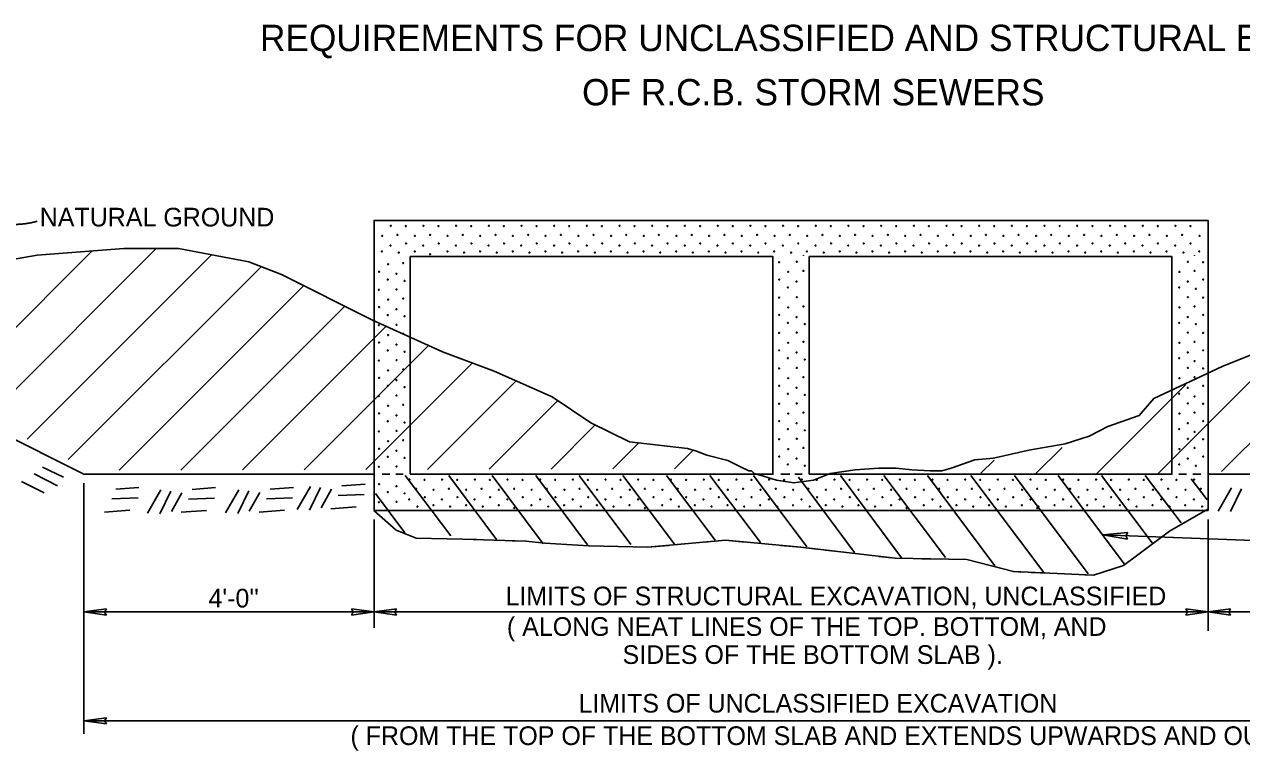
# Model space of a CAD drawing. Extents: x -61 to 299, y -30 to 298.
# Drawn here: x 7.9 to 90.9, y 117.9 to 167.4 of the extents above; entities that cross this region are included whole.
import ezdxf

# ---------------------------------------------------------------- set-up
doc = ezdxf.new("R2010")
doc.units = 0
doc.layers.add('Default', color=7, linetype='Continuous')
doc.layers.add('Level 1', color=7, linetype='Continuous')

msp = doc.modelspace()

# ---------------------------------------------------------------- linework, layer by layer
at = {"layer": 'Level 1'}
for p, q in [((11.932, 136.728), (-22.698, 154.033)), ((5.239, 140.502), (16.865, 152.129)), ((2.427, 141.891), (12.504, 151.968)), ((8.051, 139.114), (20.632, 151.696)), ((10.862, 137.726), (24.027, 150.89)), ((14.336, 136.999), (26.937, 149.6)), ((18.547, 137.009), (29.734, 148.197)), ((89.574, 136.906), (99.783, 147.115)), ((22.757, 137.02), (32.562, 146.824)), ((26.968, 137.03), (35.449, 145.511)), ((85.213, 136.745), (94.133, 145.665)), ((31.179, 137.041), (38.453, 144.316)), ((35.389, 137.051), (41.436, 143.098)), ((80.966, 136.692), (87.126, 142.853)), ((39.6, 137.062), (44.283, 141.745)), ((43.811, 137.072), (46.831, 140.092)), ((48.022, 137.083), (49.8, 138.861)), ((52.232, 137.093), (53.507, 138.368)), ((76.876, 136.745), (78.685, 138.554)), ((9.111, 137.203), (10.541, 136.514)), ((73.153, 136.797), (74.044, 137.688)), ((8.546, 136.747), (10.128, 135.925)), ((31.732, 136.728), (11.932, 136.728)), ((32.281, 136.718), (32.809, 136.718)), ((33.725, 136.718), (33.23, 136.718)), ((33.861, 136.648), (36.969, 132.51)), ((36.831, 136.648), (40.098, 132.273)), ((39.801, 136.648), (43.285, 131.976)), ((42.771, 136.648), (46.295, 131.916)), ((45.741, 136.648), (49.265, 131.936)), ((48.711, 136.648), (52.235, 131.956)), ((51.681, 136.648), (55.007, 132.213)), ((54.651, 136.648), (58.096, 132.055)), ((57.621, 136.648), (61.264, 131.758)), ((59.49, 136.723), (60.115, 136.723)), ((60.958, 136.723), (60.439, 136.723)), ((60.689, 136.516), (64.511, 131.381)), ((63.561, 136.648), (67.738, 131.025)), ((63.768, 136.708), (68.619, 136.747)), ((66.531, 136.648), (70.728, 131.045)), ((69.501, 136.648), (74.094, 130.471)), ((72.471, 136.648), (77.44, 130.015)), ((75.441, 136.648), (80.47, 129.936)), ((78.411, 136.648), (82.925, 130.609)), ((81.381, 136.648), (84.826, 132.035)), ((84.351, 136.648), (86.806, 133.401)), ((86.667, 136.723), (87.177, 136.723)), ((87.502, 136.41), (88.588, 134.985)), ((88.156, 136.723), (87.615, 136.723)), ((88.657, 136.728), (108.457, 136.728)), ((7.675, 136.223), (9.226, 135.465)), ((11.932, 136.114), (11.932, 119.007)), ((14.1, 135.708), (15.684, 135.827)), ((16.278, 134.064), (17.189, 135.648)), ((17.862, 135.569), (17.11, 134.025)), ((18.615, 135.45), (17.902, 134.183)), ((19.327, 135.688), (20.911, 135.807)), ((21.594, 134.084), (22.505, 135.668)), ((23.178, 135.589), (22.426, 134.045)), ((23.931, 135.47), (23.218, 134.203)), ((24.644, 135.708), (26.228, 135.827)), ((26.495, 134.312), (27.406, 135.896)), ((28.079, 135.817), (27.327, 134.272)), ((28.831, 135.698), (28.119, 134.431)), ((29.544, 135.936), (31.128, 136.054)), ((89.34, 134.213), (90.251, 135.797)), ((90.924, 135.718), (90.172, 134.173)), ((13.843, 135.035), (15.625, 135.114)), ((19.07, 135.015), (20.852, 135.094)), ((24.386, 135.035), (26.168, 135.114)), ((29.287, 135.262), (31.069, 135.342)), ((31.831, 135.401), (33.831, 132.728)), ((13.348, 134.144), (15.07, 134.262)), ((18.575, 134.124), (20.298, 134.243)), ((23.891, 134.144), (25.614, 134.262)), ((28.792, 134.371), (30.514, 134.49)), ((31.712, 134.253), (33.237, 132.906)), ((86.024, 132.847), (88.637, 134.332)), ((31.732, 133.639), (31.732, 126.249)), ((88.657, 133.639), (88.657, 126.044)), ((33.237, 132.906), (34.603, 132.352)), ((34.603, 132.352), (37.771, 132.292)), ((37.771, 132.292), (38.721, 132.262)), ((39.315, 132.243), (40.561, 132.203)), ((41.155, 132.184), (42.105, 132.153)), ((42.087, 132.154), (43.394, 132.015)), ((54.269, 132.084), (55.708, 132.213)), ((55.71, 132.213), (57.07, 132.088)), ((81.48, 132.589), (83.173, 132.757)), ((81.48, 132.589), (83.156, 132.294)), ((83.865, 131.223), (86.024, 132.847)), ((43.394, 132.015), (46.384, 131.837)), ((46.384, 131.837), (47.176, 131.817)), ((47.78, 131.803), (49.027, 131.772)), ((49.61, 131.758), (50.402, 131.738)), ((50.403, 131.738), (51.843, 131.867)), ((52.444, 131.921), (53.687, 132.032)), ((57.672, 132.032), (58.914, 131.918)), ((59.476, 131.866), (60.836, 131.74)), ((60.858, 131.738), (61.959, 131.609)), ((62.549, 131.54), (63.788, 131.395)), ((66.187, 131.115), (67.289, 130.986)), ((67.293, 130.985), (68.52, 130.966)), ((69.124, 130.956), (70.371, 130.936)), ((70.955, 130.926), (72.183, 130.907)), ((72.183, 130.906), (75.371, 130.075)), ((80.836, 129.837), (82.875, 130.49)), ((82.875, 130.49), (83.865, 131.223)), ((75.371, 130.075), (75.985, 130.048)), ((76.568, 130.023), (77.814, 129.969)), ((80.237, 129.863), (80.851, 129.837)), ((11.932, 127.322), (13.465, 127.533)), ((31.732, 127.322), (11.932, 127.322)), ((11.932, 127.322), (13.465, 127.112)), ((31.732, 127.322), (30.199, 127.533)), ((31.732, 127.322), (30.199, 127.112)), ((31.732, 127.322), (33.265, 127.533)), ((31.732, 127.322), (33.265, 127.112)), ((88.657, 127.322), (31.732, 127.322)), ((88.657, 127.322), (87.124, 127.533)), ((88.657, 127.322), (87.124, 127.112)), ((88.657, 127.322), (90.19, 127.533)), ((108.457, 127.322), (88.657, 127.322)), ((88.657, 127.322), (90.19, 127.112)), ((11.932, 119.898), (13.465, 120.108)), ((11.932, 119.898), (108.457, 119.898)), ((11.932, 119.898), (13.465, 119.687))]:
    msp.add_line(p, q, dxfattribs=at)
for points in [[(31.732, 134.253), (88.657, 134.253), (88.657, 154.053), (31.732, 154.053), (31.732, 134.253)], [(2.872, 150.656), (8.733, 151.665), (14.653, 152.141), (18.395, 152.121), (23.187, 151.21), (25.424, 150.359), (31.582, 147.27), (36.413, 145.072), (39.938, 143.765), (43.898, 142.003), (46.531, 140.241), (49.165, 138.934), (53.125, 138.479), (53.738, 138.3), (54.451, 138.023), (55.877, 137.667), (56.788, 137.211), (57.322, 136.954), (57.5, 136.954), (57.679, 136.776), (58.312, 136.598), (59.203, 136.32), (60.371, 136.142), (61.718, 136.32), (62.866, 136.776), (64.569, 137.033), (66.193, 137.132), (67.361, 137.132), (68.43, 137.033), (69.697, 136.954), (70.489, 136.954), (71.123, 137.132), (72.727, 137.706), (74.014, 137.825), (76.409, 138.36), (78.904, 138.795), (80.528, 139.33), (81.815, 139.983), (83.953, 140.736), (84.943, 141.904), (89.616, 144.082), (94.13, 145.904)], [(34.207, 136.728), (58.957, 136.728), (58.957, 151.578), (34.207, 151.578), (34.207, 136.728)], [(61.432, 136.728), (86.182, 136.728), (86.182, 151.578), (61.432, 151.578), (61.432, 136.728)], [(31.712, 134.253), (33.237, 132.906), (34.603, 132.352), (37.771, 132.292), (42.087, 132.154), (43.394, 132.015), (46.384, 131.837), (50.403, 131.738), (55.71, 132.213), (60.858, 131.738), (67.293, 130.985), (72.183, 130.906), (75.371, 130.075), (80.836, 129.837), (82.875, 130.49), (83.865, 131.223), (86.024, 132.847), (88.637, 134.332)], [(81.48, 132.589), (107.457, 131.619), (187.808, 131.697)], [(83.173, 132.757), (83.034, 132.528), (83.156, 132.294)], [(13.465, 127.533), (13.346, 127.32), (13.465, 127.112)], [(30.199, 127.112), (30.318, 127.325), (30.199, 127.533)], [(33.265, 127.533), (33.146, 127.32), (33.265, 127.112)], [(87.124, 127.112), (87.243, 127.325), (87.124, 127.533)], [(90.19, 127.533), (90.071, 127.32), (90.19, 127.112)], [(13.465, 120.108), (13.346, 119.896), (13.465, 119.687)]]:
    msp.add_lwpolyline(points, dxfattribs=at)
for centre in [(32.873, 153.686), (35.105, 153.686), (37.336, 153.686), (39.567, 153.686), (41.798, 153.686), (44.029, 153.686), (46.261, 153.686), (48.492, 153.686), (50.723, 153.686), (52.954, 153.686), (55.186, 153.686), (57.417, 153.686), (59.648, 153.686), (61.879, 153.686), (64.11, 153.686), (66.342, 153.686), (68.573, 153.686), (70.804, 153.686), (73.035, 153.686), (75.266, 153.686), (77.498, 153.686), (79.729, 153.686), (81.96, 153.686), (84.191, 153.686), (86.423, 153.686), (32.289, 152.987), (33.33, 153.059), (33.9, 153.658), (34.52, 152.987), (35.561, 153.059), (36.131, 153.658), (36.751, 152.987), (37.792, 153.059), (38.362, 153.658), (38.982, 152.987), (40.023, 153.059), (40.594, 153.658), (41.214, 152.987), (42.254, 153.059), (42.825, 153.658), (43.445, 152.987), (44.486, 153.059), (45.056, 153.658), (45.676, 152.987), (46.717, 153.059), (47.287, 153.658), (47.907, 152.987), (48.948, 153.059), (49.519, 153.658), (50.138, 152.987), (51.179, 153.059), (51.75, 153.658), (52.37, 152.987), (53.411, 153.059), (53.981, 153.658), (54.601, 152.987), (55.642, 153.059), (56.212, 153.658), (56.832, 152.987), (57.873, 153.059), (58.443, 153.658), (59.063, 152.987), (60.104, 153.059), (60.675, 153.658), (61.294, 152.987), (62.335, 153.059), (62.906, 153.658), (63.526, 152.987), (64.567, 153.059), (65.137, 153.658), (65.757, 152.987), (66.798, 153.059), (67.368, 153.658), (67.988, 152.987), (69.029, 153.059), (69.599, 153.658), (70.219, 152.987), (71.26, 153.059), (71.831, 153.658), (72.451, 152.987), (73.491, 153.059), (74.062, 153.658), (74.682, 152.987), (75.723, 153.059), (76.293, 153.658), (76.913, 152.987), (77.954, 153.059), (78.524, 153.658), (79.144, 152.987), (80.185, 153.059), (80.756, 153.658), (81.375, 152.987), (82.416, 153.059), (82.987, 153.658), (83.607, 152.987), (84.648, 153.059), (85.218, 153.658), (85.838, 152.987), (86.879, 153.059), (87.449, 153.658), (88.069, 152.987), (32.859, 152.332), (33.914, 152.474), (35.09, 152.332), (36.146, 152.474), (37.322, 152.332), (38.377, 152.474), (39.553, 152.332), (40.608, 152.474), (41.784, 152.332), (42.839, 152.474), (44.015, 152.332), (45.07, 152.474), (46.246, 152.332), (47.302, 152.474), (48.478, 152.332), (49.533, 152.474), (50.709, 152.332), (51.764, 152.474), (52.94, 152.332), (53.995, 152.474), (55.171, 152.332), (56.226, 152.474), (57.402, 152.332), (58.458, 152.474), (59.634, 152.332), (60.689, 152.474), (61.865, 152.332), (62.92, 152.474), (64.096, 152.332), (65.151, 152.474), (66.327, 152.332), (67.382, 152.474), (68.559, 152.332), (69.614, 152.474), (70.79, 152.332), (71.845, 152.474), (73.021, 152.332), (74.076, 152.474), (75.252, 152.332), (76.307, 152.474), (77.483, 152.332), (78.539, 152.474), (79.715, 152.332), (80.77, 152.474), (81.946, 152.332), (83.001, 152.474), (84.177, 152.332), (85.232, 152.474), (86.408, 152.332), (87.463, 152.474), (32.274, 151.932), (33.415, 151.847), (34.506, 151.932), (35.561, 151.74), (36.737, 151.932), (37.878, 151.847), (38.968, 151.932), (40.109, 151.847), (41.199, 151.932), (42.34, 151.847), (43.431, 151.932), (44.571, 151.847), (45.662, 151.932), (46.802, 151.847), (47.893, 151.932), (49.034, 151.847), (50.124, 151.932), (51.265, 151.847), (52.355, 151.932), (53.496, 151.847), (54.587, 151.932), (55.727, 151.847), (56.818, 151.932), (57.959, 151.847), (59.049, 151.932), (59.375, 151.197), (60.19, 151.847), (60.58, 151.225), (61.28, 151.932), (62.421, 151.847), (63.511, 151.932), (64.652, 151.847), (65.743, 151.932), (66.883, 151.847), (67.974, 151.932), (69.115, 151.847), (70.205, 151.932), (71.346, 151.847), (72.436, 151.932), (73.577, 151.847), (74.667, 151.932), (75.808, 151.847), (76.899, 151.932), (78.039, 151.847), (79.13, 151.932), (80.271, 151.847), (81.361, 151.932), (82.502, 151.847), (83.592, 151.932), (84.733, 151.847), (85.824, 151.932), (86.964, 151.847), (87.281, 151.225), (88.055, 151.932), (88.307, 151.197), (32.081, 150.546), (32.687, 151.059), (33.257, 150.403), (33.727, 151.131), (59.995, 150.527), (61.036, 150.598), (86.696, 150.527), (87.737, 150.598), (32.672, 150.004), (33.813, 149.919), (59.39, 150.013), (60.566, 149.871), (87.266, 149.871), (88.322, 150.013), (32.067, 149.313), (33.271, 149.342), (33.727, 148.714), (59.375, 148.78), (59.981, 149.471), (60.58, 148.809), (86.682, 149.471), (87.281, 148.809), (87.822, 149.386), (88.307, 148.78), (32.081, 148.13), (32.687, 148.643), (33.257, 147.987), (59.995, 148.11), (61.036, 148.181), (86.696, 148.11), (87.737, 148.181), (32.672, 147.588), (33.813, 147.502), (59.39, 147.597), (59.981, 147.055), (60.566, 147.454), (86.682, 147.055), (87.266, 147.454), (88.322, 147.597), (32.067, 146.897), (32.687, 146.226), (33.271, 146.925), (33.727, 146.298), (59.375, 146.364), (60.58, 146.392), (61.122, 146.969), (87.281, 146.392), (87.822, 146.969), (88.307, 146.364), (32.081, 145.713), (33.257, 145.57), (59.995, 145.694), (61.036, 145.765), (86.696, 145.694), (87.737, 145.765), (32.672, 145.171), (33.813, 145.086), (59.39, 145.18), (59.981, 144.638), (60.566, 145.038), (61.122, 144.553), (86.682, 144.638), (87.266, 145.038), (88.322, 145.18), (32.067, 144.48), (32.687, 143.81), (33.271, 144.509), (33.727, 143.881), (59.375, 143.947), (60.58, 143.976), (87.281, 143.976), (87.737, 144.446), (88.307, 143.947), (32.081, 143.297), (33.257, 143.154), (59.995, 143.277), (61.036, 143.348), (86.696, 143.277), (87.737, 143.348), (32.067, 142.063), (32.672, 142.755), (33.271, 142.092), (33.813, 142.669), (59.39, 142.764), (59.981, 142.222), (60.566, 142.621), (61.122, 142.136), (86.682, 142.222), (87.266, 142.621), (87.737, 142.03), (88.322, 142.764), (32.687, 141.393), (33.727, 141.465), (59.375, 141.531), (60.58, 141.559), (87.281, 141.559), (88.307, 141.531), (32.081, 140.88), (33.257, 140.737), (59.995, 140.861), (61.036, 140.932), (86.696, 140.861), (87.737, 140.932), (32.067, 139.647), (32.672, 140.338), (33.271, 139.676), (33.813, 140.253), (59.39, 140.347), (59.981, 139.805), (60.566, 140.205), (61.122, 139.72), (86.682, 139.805), (87.266, 140.205), (87.737, 139.613), (88.322, 140.347), (32.687, 138.977), (33.727, 139.048), (59.375, 139.114), (60.58, 139.143), (87.281, 139.143), (88.307, 139.114), (32.081, 138.464), (32.672, 137.922), (33.257, 138.321), (59.39, 137.931), (59.995, 138.444), (61.036, 138.515), (86.696, 138.444), (87.737, 138.515), (88.322, 137.931), (32.067, 137.23), (33.271, 137.259), (33.813, 137.836), (59.981, 137.389), (60.566, 137.788), (61.122, 137.303), (86.682, 137.389), (87.266, 137.788), (87.822, 137.303), (34.149, 136.361), (35.176, 136.332), (36.381, 136.361), (37.407, 136.332), (38.612, 136.361), (39.638, 136.332), (40.843, 136.361), (41.87, 136.332), (43.074, 136.361), (44.101, 136.332), (45.305, 136.361), (46.332, 136.332), (47.537, 136.361), (48.563, 136.332), (49.768, 136.361), (50.795, 136.332), (51.999, 136.361), (53.026, 136.332), (54.23, 136.361), (55.257, 136.332), (56.462, 136.361), (57.488, 136.332), (58.693, 136.361), (59.719, 136.332), (60.924, 136.361), (61.951, 136.332), (63.155, 136.361), (64.182, 136.332), (65.386, 136.361), (66.413, 136.332), (67.618, 136.361), (68.644, 136.332), (69.849, 136.361), (70.875, 136.332), (72.08, 136.361), (73.107, 136.332), (74.311, 136.361), (75.338, 136.332), (76.542, 136.361), (77.569, 136.332), (78.774, 136.361), (79.8, 136.332), (81.005, 136.361), (82.032, 136.332), (83.236, 136.361), (84.263, 136.332), (85.467, 136.361), (86.494, 136.332), (87.699, 136.361), (32.081, 136.047), (32.672, 135.505), (33.257, 135.904), (33.813, 135.42), (34.606, 135.733), (35.796, 135.662), (36.837, 135.733), (38.027, 135.662), (39.068, 135.733), (40.258, 135.662), (41.299, 135.733), (42.49, 135.662), (43.531, 135.733), (44.721, 135.662), (45.762, 135.733), (46.952, 135.662), (47.993, 135.733), (49.183, 135.662), (50.224, 135.733), (51.414, 135.662), (52.455, 135.733), (53.646, 135.662), (54.687, 135.733), (55.877, 135.662), (56.918, 135.733), (58.108, 135.662), (59.149, 135.733), (60.339, 135.662), (61.38, 135.733), (62.571, 135.662), (63.611, 135.733), (64.802, 135.662), (65.843, 135.733), (67.033, 135.662), (68.074, 135.733), (69.264, 135.662), (70.305, 135.733), (71.495, 135.662), (72.536, 135.733), (73.727, 135.662), (74.767, 135.733), (75.958, 135.662), (76.999, 135.733), (78.189, 135.662), (79.23, 135.733), (80.42, 135.662), (81.461, 135.733), (82.651, 135.662), (83.692, 135.733), (84.883, 135.662), (85.924, 135.733), (87.114, 135.662), (88.155, 135.733), (32.067, 134.814), (33.271, 134.843), (34.135, 135.006), (35.19, 135.149), (35.782, 134.607), (36.366, 135.006), (37.422, 135.149), (38.013, 134.607), (38.598, 135.006), (39.653, 135.149), (40.244, 134.607), (40.829, 135.006), (41.884, 135.149), (42.475, 134.607), (43.06, 135.006), (44.115, 135.149), (44.707, 134.607), (45.291, 135.006), (46.346, 135.149), (46.938, 134.607), (47.522, 135.006), (48.578, 135.149), (49.169, 134.607), (49.754, 135.006), (50.809, 135.149), (51.4, 134.607), (51.985, 135.006), (53.04, 135.149), (53.631, 134.607), (54.216, 135.006), (55.271, 135.149), (55.863, 134.607), (56.447, 135.006), (57.502, 135.149), (58.094, 134.607), (58.679, 135.006), (59.734, 135.149), (60.325, 134.607), (60.91, 135.006), (61.965, 135.149), (62.556, 134.607), (63.141, 135.006), (64.196, 135.149), (64.787, 134.607), (65.372, 135.006), (66.427, 135.149), (67.019, 134.607), (67.603, 135.006), (68.659, 135.149), (69.25, 134.607), (69.835, 135.006), (70.89, 135.149), (71.481, 134.607), (72.066, 135.006), (73.121, 135.149), (73.712, 134.607), (74.297, 135.006), (75.352, 135.149), (75.944, 134.607), (76.528, 135.006), (77.583, 135.149), (78.175, 134.607), (78.759, 135.006), (79.815, 135.149), (80.406, 134.607), (80.991, 135.006), (82.046, 135.149), (82.637, 134.607), (83.222, 135.006), (84.277, 135.149), (84.868, 134.607), (85.453, 135.006), (86.508, 135.149), (87.1, 134.607), (87.684, 135.006), (34.691, 134.521), (36.922, 134.521), (39.154, 134.521), (41.299, 134.415), (43.616, 134.521), (45.847, 134.521), (48.078, 134.521), (50.224, 134.415), (52.541, 134.521), (54.772, 134.521), (57.003, 134.521), (59.235, 134.521), (61.466, 134.521), (63.697, 134.521), (65.928, 134.521), (68.074, 134.415), (70.391, 134.521), (72.622, 134.521), (74.853, 134.521), (76.999, 134.415), (77.084, 134.521), (79.315, 134.521), (81.547, 134.521), (83.778, 134.521), (86.009, 134.521), (88.24, 134.521)]:
    msp.add_circle(centre, 0.0319, dxfattribs=at)
for centre in [(61.036, 151.696), (87.737, 151.696)]:
    msp.add_arc(centre, 0.0319, 241.20299, 298.797, dxfattribs=at)
msp.add_open_spline([(1.935, 150.68), (0.895, 153.911), (3.538, 155.314), (6.644, 153.422), (8.748, 153.986)], degree=2, dxfattribs=at)

# ---------------------------------------------------------------- texts
at = {"layer": 'Default'}
msp.add_text("4'-0''", height=1.2749, dxfattribs=at).set_placement((20.433, 127.63))
at = {"layer": 'Level 1'}
for s, height, p in [('REQUIREMENTS FOR UNCLASSIFIED AND STRUCTURAL EXCAVATION', 1.8, (23.948, 165.603)), ('OF R.C.B. STORM SEWERS', 1.8, (45.929, 161.898)), ('NATURAL GROUND', 1.27493, (8.92, 153.633)), ('LIMITS OF STRUCTURAL EXCAVATION, UNCLASSIFIED', 1.27493, (40.706, 127.775)), ('( ALONG NEAT LINES OF THE TOP. BOTTOM, AND', 1.27493, (40.8, 125.692)), ('SIDES OF THE BOTTOM SLAB ).', 1.27493, (48.692, 123.777)), ('LIMITS OF UNCLASSIFIED EXCAVATION', 1.27493, (45.686, 120.456)), ('( FROM THE TOP OF THE BOTTOM SLAB AND EXTENDS UPWARDS AND OUT ).', 1.27493, (30.122, 118.241))]:
    msp.add_text(s, height=height, dxfattribs=at).set_placement(p)

doc.saveas('drawing.dxf')
